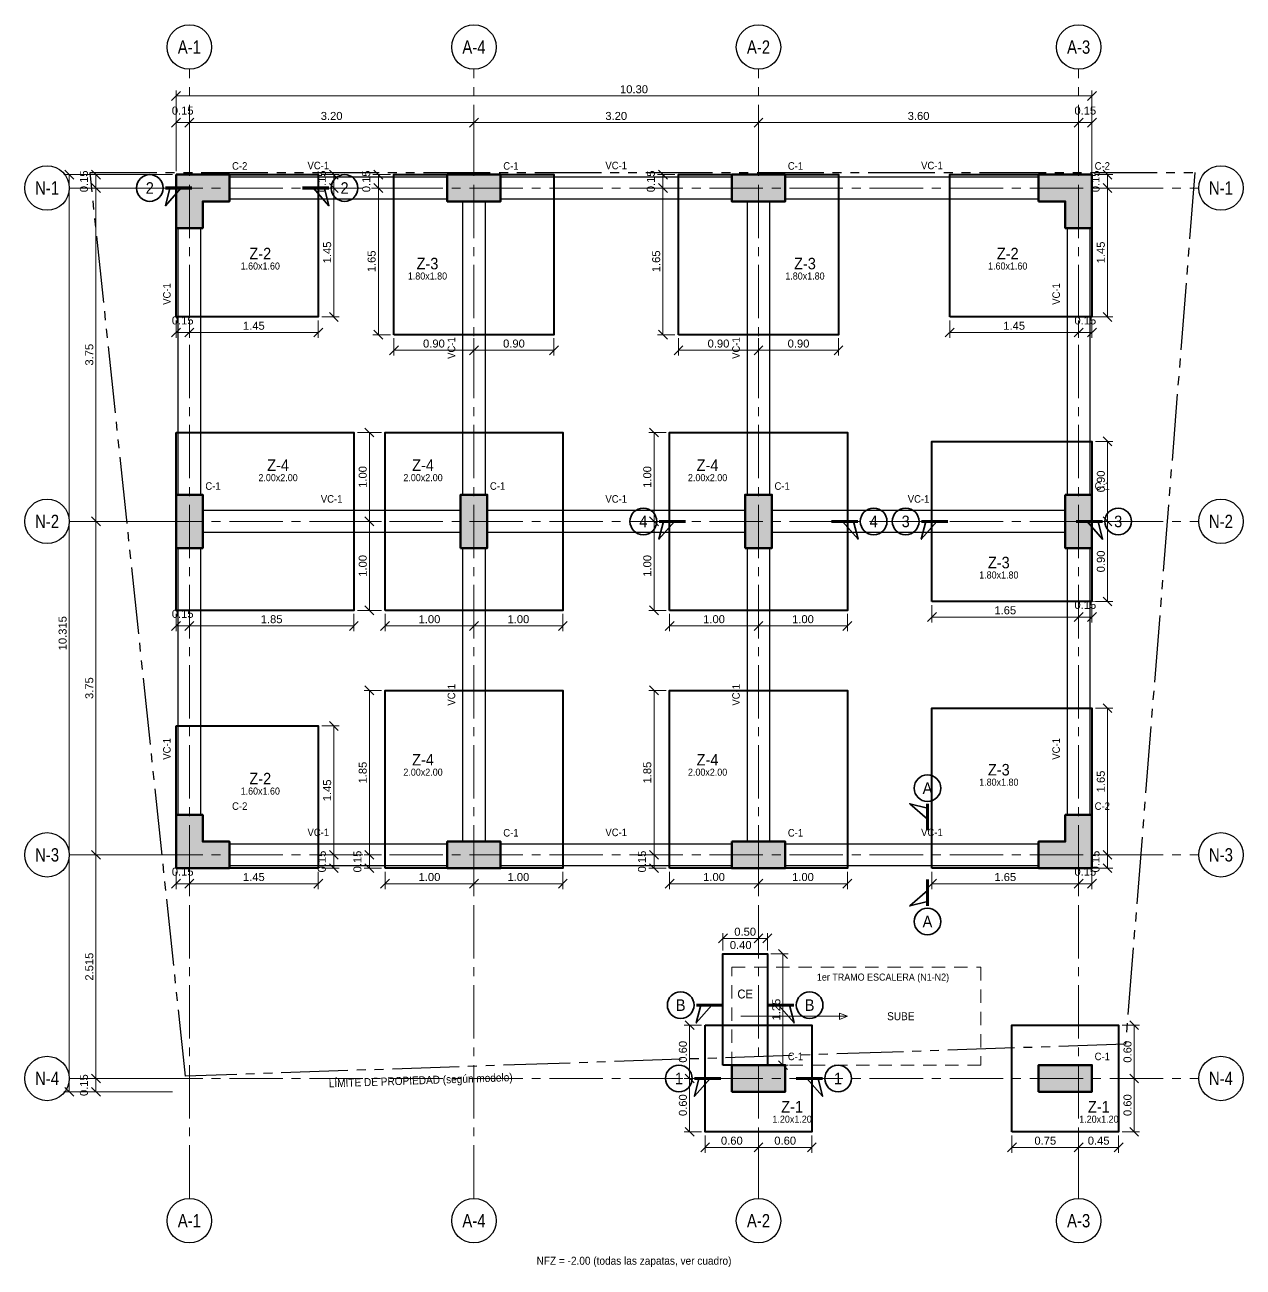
# Model space of a CAD drawing. Header units: metres. Extents: x -2 to 410, y -3 to 21.
# Drawn here: x -1.85 to 11.85, y -2.12 to 11.85 of the extents above; entities that cross this region are included whole.
import ezdxf
from ezdxf.enums import TextEntityAlignment as Align

# ---------------------------------------------------------------- set-up
doc = ezdxf.new("R2010")
doc.units = ezdxf.units.M
for name, pattern in [('EJE50', [0.875, 0.6, -0.1, 0.075, -0.1]), ('LIMITE50', [1.2, 0.75, -0.1, 0.075, -0.1, 0.075, -0.1]), ('OCULTA50', [0.225, 0.15, -0.075])]:
    doc.linetypes.add(name, pattern=pattern)
for name, color, linetype, lineweight in [('E-COLUMNA', 7, 'Continuous', 50), ('E-COLUMNA-ACH', 252, 'Continuous', 0), ('E-COTA', 7, 'Continuous', 13), ('E-EJES', 1, 'Continuous', 18), ('E-EJES-ID', 7, 'Continuous', 25), ('E-LIMITE', 94, 'Continuous', 25), ('E-OCULTO', 8, 'Continuous', 18), ('E-SECCION', 7, 'Continuous', 35), ('E-TEXTO', 7, 'Continuous', 18), ('E-TITULO', 7, 'Continuous', 35), ('E-VIGA', 7, 'Continuous', 30), ('E-ZAPATA', 7, 'Continuous', 40)]:
    doc.layers.add(name, color=color, linetype=linetype, lineweight=lineweight)
doc.styles.add('ARIAL', font='arial.ttf')
doc.dimstyles.new('COTA50', dxfattribs={"dimtxt": 0.09, "dimasz": 0.06, "dimexe": 0.06, "dimexo": 0.04, "dimgap": 0.03, "dimtad": 1, "dimzin": 0, "dimdsep": 46, "dimtxsty": 'ARIAL', "dimtsz": 0.05, "dimcen": 2.5, "dimclrd": 7, "dimclre": 7, "dimclrt": 7, "dimazin": 3, "dimtfac": 1, "dimtmove": 2, "dimatfit": 3, "dimlwd": 13, "dimlwe": 13})

msp = doc.modelspace()

# ---------------------------------------------------------------- hatches: boundary and pattern name
at = {"layer": 'E-COLUMNA-ACH'}
for points in [[(-0.15, 10.165), (0.45, 10.165), (0.45, 9.865), (0.15, 9.865), (0.15, 9.565), (-0.15, 9.565)], [(2.9, 10.165), (3.5, 10.165), (3.5, 9.865), (2.9, 9.865)], [(6.1, 10.165), (6.7, 10.165), (6.7, 9.865), (6.1, 9.865)], [(9.55, 9.865), (9.55, 10.165), (10.15, 10.165), (10.15, 9.565), (9.85, 9.565), (9.85, 9.865)], [(-0.15, 5.965), (-0.15, 6.565), (0.15, 6.565), (0.15, 5.965)], [(3.05, 5.965), (3.05, 6.565), (3.35, 6.565), (3.35, 5.965)], [(6.25, 5.965), (6.25, 6.565), (6.55, 6.565), (6.55, 5.965)], [(9.85, 6.565), (10.15, 6.565), (10.15, 5.965), (9.85, 5.965)], [(-0.15, 2.365), (-0.15, 2.965), (0.15, 2.965), (0.15, 2.665), (0.45, 2.665), (0.45, 2.365)], [(9.55, 2.365), (9.55, 2.665), (9.85, 2.665), (9.85, 2.965), (10.15, 2.965), (10.15, 2.365)], [(2.9, 2.365), (2.9, 2.665), (3.5, 2.665), (3.5, 2.365)], [(6.1, 2.665), (6.7, 2.665), (6.7, 2.365), (6.1, 2.365)], [(6.1, -0.15), (6.1, 0.15), (6.7, 0.15), (6.7, -0.15)], [(9.55, -0.15), (9.55, 0.15), (10.15, 0.15), (10.15, -0.15)]]:
    msp.add_hatch(color=256, dxfattribs=at).paths.add_polyline_path(points)

# ---------------------------------------------------------------- linework, layer by layer
at = {"layer": 'E-COLUMNA'}
for points in [[(-0.15, 10.165), (0.45, 10.165), (0.45, 9.865), (0.15, 9.865), (0.15, 9.565), (-0.15, 9.565)], [(2.9, 10.165), (3.5, 10.165), (3.5, 9.865), (2.9, 9.865)], [(6.1, 10.165), (6.7, 10.165), (6.7, 9.865), (6.1, 9.865)], [(9.55, 9.865), (9.55, 10.165), (10.15, 10.165), (10.15, 9.565), (9.85, 9.565), (9.85, 9.865)], [(-0.15, 5.965), (-0.15, 6.565), (0.15, 6.565), (0.15, 5.965)], [(3.05, 5.965), (3.05, 6.565), (3.35, 6.565), (3.35, 5.965)], [(6.25, 5.965), (6.25, 6.565), (6.55, 6.565), (6.55, 5.965)], [(9.85, 6.565), (10.15, 6.565), (10.15, 5.965), (9.85, 5.965)], [(-0.15, 2.365), (-0.15, 2.965), (0.15, 2.965), (0.15, 2.665), (0.45, 2.665), (0.45, 2.365)], [(9.55, 2.365), (9.55, 2.665), (9.85, 2.665), (9.85, 2.965), (10.15, 2.965), (10.15, 2.365)], [(2.9, 2.365), (2.9, 2.665), (3.5, 2.665), (3.5, 2.365)], [(6.1, 2.665), (6.7, 2.665), (6.7, 2.365), (6.1, 2.365)], [(6.1, -0.15), (6.1, 0.15), (6.7, 0.15), (6.7, -0.15)], [(9.55, -0.15), (9.55, 0.15), (10.15, 0.15), (10.15, -0.15)]]:
    msp.add_lwpolyline(points, close=True, dxfattribs=at)
at = {"layer": 'E-EJES', "linetype": 'EJE50'}
for p, q in [((0, -1.35), (0, 11.35)), ((3.2, -1.35), (3.2, 11.35)), ((6.4, -1.35), (6.4, 11.35)), ((10, -1.35), (10, 11.35)), ((-1.35, 10.015), (11.35, 10.015)), ((-1.35, 6.265), (11.35, 6.265)), ((-1.35, 2.515), (11.35, 2.515)), ((-1.35, 0), (11.35, 0))]:
    msp.add_line(p, q, dxfattribs=at)
at = {"layer": 'E-EJES-ID'}
for centre in [(0, 11.6), (3.2, 11.6), (6.4, 11.6), (10, 11.6), (-1.6, 10.015), (11.6, 10.015), (-1.6, 6.265), (11.6, 6.265), (-1.6, 2.515), (11.6, 2.515), (-1.6, 0), (11.6, 0), (0, -1.6), (3.2, -1.6), (6.4, -1.6), (10, -1.6)]:
    msp.add_circle(centre, 0.25, dxfattribs=at)
at = {"layer": 'E-LIMITE', "linetype": 'LIMITE50'}
for points in [[(-0.0441, 0.0267), (-1.1165, 10.19)], [(-1.1165, 10.19), (11.3075, 10.19)], [(11.3075, 10.19), (10.528, 0.3855)], [(10.528, 0.3855), (-0.0441, 0.0267)]]:
    msp.add_lwpolyline(points, dxfattribs=at)
at = {"layer": 'E-OCULTO', "linetype": 'OCULTA50'}
msp.add_lwpolyline([(6.1, 0.15), (6.1, 1.25), (8.9, 1.25), (8.9, 0.15)], close=True, dxfattribs=at)
at = {"layer": 'E-SECCION', "const_width": 0.035}
for points in [[(-0.27, 10.015), (0.03, 10.015)], [(1.57, 10.015), (1.27, 10.015)], [(5.28, 6.265), (5.58, 6.265)], [(7.52, 6.265), (7.22, 6.265)], [(8.23, 6.265), (8.53, 6.265)], [(10.27, 6.265), (9.97, 6.265)], [(8.3, 3.09), (8.3, 2.79)], [(8.3, 1.94), (8.3, 2.24)], [(5.7, 0.825), (6, 0.825)], [(6.8, 0.825), (6.5, 0.825)], [(5.68, 0), (5.98, 0)], [(7.12, 0), (6.82, 0)]]:
    msp.add_lwpolyline(points, dxfattribs=at)
at = {"layer": 'E-SECCION'}
for points in [[(-0.22, 10.015), (-0.27, 9.815), (-0.095, 10.015)], [(1.52, 10.015), (1.57, 9.815), (1.395, 10.015)], [(5.33, 6.265), (5.28, 6.065), (5.455, 6.265)], [(7.47, 6.265), (7.52, 6.065), (7.345, 6.265)], [(8.28, 6.265), (8.23, 6.065), (8.405, 6.265)], [(10.22, 6.265), (10.27, 6.065), (10.095, 6.265)], [(8.3, 3.04), (8.1, 3.09), (8.3, 2.915)], [(8.3, 1.99), (8.1, 1.94), (8.3, 2.115)], [(5.75, 0.825), (5.7, 0.625), (5.875, 0.825)], [(6.75, 0.825), (6.8, 0.625), (6.625, 0.825)], [(5.73, 0), (5.68, -0.2), (5.855, 0)], [(7.07, 0), (7.12, -0.2), (6.945, 0)]]:
    msp.add_lwpolyline(points, dxfattribs=at)
for centre in [(-0.445, 10.015), (1.745, 10.015), (5.105, 6.265), (7.695, 6.265), (8.055, 6.265), (10.445, 6.265), (8.3, 3.265), (8.3, 1.765), (5.525, 0.825), (6.975, 0.825), (5.505, 0), (7.295, 0)]:
    msp.add_circle(centre, 0.15, dxfattribs=at)
at = {"layer": 'E-TEXTO'}
msp.add_line((6.2, 0.7), (7.4, 0.7), dxfattribs=at)
msp.add_lwpolyline([(7.31, 0.735), (7.4, 0.7), (7.31, 0.665)], close=True, dxfattribs=at)
at = {"layer": 'E-VIGA'}
for points in [[(2.9, 10.14), (2.9, 9.89), (0.45, 9.89), (0.45, 10.14)], [(3.5, 10.14), (6.1, 10.14), (6.1, 9.89), (3.5, 9.89)], [(6.7, 10.14), (9.55, 10.14), (9.55, 9.89), (6.7, 9.89)], [(3.075, 9.865), (3.325, 9.865), (3.325, 6.565), (3.075, 6.565)], [(6.275, 9.865), (6.525, 9.865), (6.525, 6.565), (6.275, 6.565)], [(-0.125, 9.565), (0.125, 9.565), (0.125, 6.565), (-0.125, 6.565)], [(9.875, 9.565), (10.125, 9.565), (10.125, 6.565), (9.875, 6.565)], [(0.15, 6.39), (3.05, 6.39), (3.05, 6.14), (0.15, 6.14)], [(3.35, 6.39), (6.25, 6.39), (6.25, 6.14), (3.35, 6.14)], [(6.55, 6.39), (9.85, 6.39), (9.85, 6.14), (6.55, 6.14)], [(0.125, 5.965), (0.125, 2.965), (-0.125, 2.965), (-0.125, 5.965)], [(3.075, 5.965), (3.325, 5.965), (3.325, 2.665), (3.075, 2.665)], [(6.275, 5.965), (6.525, 5.965), (6.525, 2.665), (6.275, 2.665)], [(10.125, 5.965), (10.125, 2.965), (9.875, 2.965), (9.875, 5.965)], [(2.9, 2.64), (2.9, 2.39), (0.45, 2.39), (0.45, 2.64)], [(3.5, 2.64), (6.1, 2.64), (6.1, 2.39), (3.5, 2.39)], [(6.7, 2.64), (9.55, 2.64), (9.55, 2.39), (6.7, 2.39)]]:
    msp.add_lwpolyline(points, close=True, dxfattribs=at)
at = {"layer": 'E-ZAPATA'}
for points in [[(-0.15, 10.165), (1.45, 10.165), (1.45, 8.565), (-0.15, 8.565)], [(2.3, 8.365), (2.3, 10.165), (4.1, 10.165), (4.1, 8.365)], [(5.5, 8.365), (5.5, 10.165), (7.3, 10.165), (7.3, 8.365)], [(8.55, 8.565), (8.55, 10.165), (10.15, 10.165), (10.15, 8.565)], [(-0.15, 7.265), (1.85, 7.265), (1.85, 5.265), (-0.15, 5.265)], [(2.2, 5.265), (2.2, 7.265), (4.2, 7.265), (4.2, 5.265)], [(5.4, 5.265), (5.4, 7.265), (7.4, 7.265), (7.4, 5.265)], [(8.35, 5.365), (8.35, 7.165), (10.15, 7.165), (10.15, 5.365)], [(2.2, 2.365), (2.2, 4.365), (4.2, 4.365), (4.2, 2.365)], [(5.4, 2.365), (5.4, 4.365), (7.4, 4.365), (7.4, 2.365)], [(8.35, 2.365), (8.35, 4.165), (10.15, 4.165), (10.15, 2.365)], [(-0.15, 3.965), (1.45, 3.965), (1.45, 2.365), (-0.15, 2.365)], [(6, 0.15), (6, 1.4), (6.5, 1.4), (6.5, 0.15)], [(5.8, 0.6), (7, 0.6), (7, -0.6), (5.8, -0.6)], [(9.25, -0.6), (9.25, 0.6), (10.45, 0.6), (10.45, -0.6)]]:
    msp.add_lwpolyline(points, close=True, dxfattribs=at)

# ---------------------------------------------------------------- texts
at = {"layer": 'E-EJES-ID', "style": 'ARIAL', "width": 0.8}
for s, p in [('A-1', (0, 11.6)), ('A-4', (3.2, 11.6)), ('A-2', (6.4, 11.6)), ('A-3', (10, 11.6)), ('N-1', (-1.6, 10.015)), ('N-1', (11.6, 10.015)), ('N-2', (-1.6, 6.265)), ('N-2', (11.6, 6.265)), ('N-3', (-1.6, 2.515)), ('N-3', (11.6, 2.515)), ('N-4', (-1.6, 0)), ('N-4', (11.6, 0)), ('A-1', (0, -1.6)), ('A-4', (3.2, -1.6)), ('A-2', (6.4, -1.6)), ('A-3', (10, -1.6))]:
    msp.add_text(s, height=0.15, dxfattribs=at).set_placement(p, align=Align.MIDDLE_CENTER)
at = {"layer": 'E-SECCION', "style": 'ARIAL', "width": 0.9}
for s, p in [('2', (-0.445, 10.015)), ('2', (1.745, 10.015)), ('4', (5.105, 6.265)), ('4', (7.695, 6.265)), ('3', (8.055, 6.265)), ('3', (10.445, 6.265)), ('A', (8.3, 3.265)), ('A', (8.3, 1.765)), ('B', (5.525, 0.825)), ('B', (6.975, 0.825)), ('1', (5.505, 0)), ('1', (7.295, 0))]:
    msp.add_text(s, height=0.13, dxfattribs=at).set_placement(p, align=Align.MIDDLE_CENTER)
at = {"layer": 'E-TEXTO', "style": 'ARIAL', "width": 0.9}
for s, p in [('C-2', (0.48, 10.195)), ('C-1', (3.53, 10.195)), ('C-1', (6.73, 10.195)), ('C-2', (10.18, 10.195)), ('C-1', (0.18, 6.595)), ('C-1', (3.38, 6.595)), ('C-1', (6.58, 6.595)), ('C-1', (10.18, 6.595)), ('C-2', (0.48, 2.995)), ('C-2', (10.18, 2.995)), ('C-1', (3.53, 2.695)), ('C-1', (6.73, 2.695)), ('C-1', (6.73, 0.18)), ('C-1', (10.18, 0.18))]:
    msp.add_text(s, height=0.085, dxfattribs=at).set_placement(p, align=Align.BOTTOM_LEFT)
for p in [(1.45, 10.2), (4.8, 10.2), (8.35, 10.2), (1.6, 6.45), (4.8, 6.45), (8.2, 6.45), (1.45, 2.7), (4.8, 2.7), (8.35, 2.7)]:
    msp.add_text('VC-1', height=0.085, dxfattribs=at).set_placement(p, align=Align.BOTTOM_CENTER)
for s, height, p in [('1.60x1.60', 0.08, (0.7975, 9.1375)), ('1.60x1.60', 0.08, (9.2025, 9.1375)), ('1.80x1.80', 0.08, (2.6775, 9.025)), ('1.80x1.80', 0.08, (6.9225, 9.025)), ('2.00x2.00', 0.08, (0.9975, 6.7575)), ('2.00x2.00', 0.08, (2.6275, 6.7575)), ('2.00x2.00', 0.08, (5.8275, 6.7575)), ('1.80x1.80', 0.08, (9.1025, 5.6625)), ('2.00x2.00', 0.08, (2.6275, 3.445)), ('2.00x2.00', 0.08, (5.8275, 3.445)), ('1.80x1.80', 0.08, (9.1025, 3.3325)), ('1.60x1.60', 0.08, (0.7975, 3.2325)), ('1er TRAMO ESCALERA (N1-N2)', 0.08, (7.8, 1.14)), ('SUBE', 0.09, (8, 0.7)), ('1.20x1.20', 0.08, (6.7778, -0.4579)), ('1.20x1.20', 0.08, (10.2278, -0.4579)), ('NFZ = -2.00 (todas las zapatas, ver cuadro)', 0.09, (5, -2.05))]:
    msp.add_text(s, height=height, dxfattribs=at).set_placement(p, align=Align.MIDDLE_CENTER)
for p in [(-0.185, 8.8233), (9.815, 8.8233), (3.015, 8.215), (6.215, 8.215), (3.015, 4.315), (6.215, 4.315), (-0.185, 3.7066), (9.815, 3.7066)]:
    msp.add_text('VC-1', height=0.085, rotation=90, dxfattribs=at).set_placement(p, align=Align.BOTTOM_CENTER)
msp.add_text('LÍMITE DE PROPIEDAD (según modelo)', height=0.09, rotation=1.94389, dxfattribs=at).set_placement((2.6, 0.0249), align=Align.TOP_CENTER)
at = {"layer": 'E-TITULO', "style": 'ARIAL', "width": 0.9}
for s, height, p in [('Z-2', 0.13, (0.7975, 9.2775)), ('Z-3', 0.13, (2.6775, 9.165)), ('Z-3', 0.13, (6.9225, 9.165)), ('Z-2', 0.13, (9.2025, 9.2775)), ('Z-4', 0.13, (0.9975, 6.8975)), ('Z-4', 0.13, (2.6275, 6.8975)), ('Z-4', 0.13, (5.8275, 6.8975)), ('Z-3', 0.13, (9.1025, 5.8025)), ('Z-4', 0.13, (2.6275, 3.585)), ('Z-4', 0.13, (5.8275, 3.585)), ('Z-3', 0.13, (9.1025, 3.4725)), ('Z-2', 0.13, (0.7975, 3.3725)), ('CE', 0.1, (6.25, 0.95)), ('Z-1', 0.13, (6.7778, -0.3179)), ('Z-1', 0.13, (10.2278, -0.3179))]:
    msp.add_text(s, height=height, dxfattribs=at).set_placement(p, align=Align.MIDDLE_CENTER)

# ---------------------------------------------------------------- dimensions: what is measured, and where the dimension line sits
at = {"layer": 'E-COTA'}
for base, p1, p2 in [((-0.15, 11.05), (-0.15, 10.165), (10.15, 10.165)), ((-0.15, 10.75), (-0.15, 10.165), (0, 10.165)), ((10, 10.75), (10, 10.165), (10.15, 10.165)), ((0, 10.75), (0, 10.165), (3.2, 10.165)), ((3.2, 10.75), (3.2, 10.165), (6.4, 10.165)), ((6.4, 10.75), (6.4, 10.165), (10, 10.165)), ((-0.15, 8.39), (-0.15, 8.565), (0, 8.565)), ((0, 8.39), (0, 8.565), (1.45, 8.565)), ((8.55, 8.39), (8.55, 8.565), (10, 8.565)), ((10, 8.39), (10, 8.565), (10.15, 8.565)), ((2.3, 8.19), (2.3, 8.365), (3.2, 8.365)), ((3.2, 8.19), (3.2, 8.365), (4.1, 8.365)), ((5.5, 8.19), (5.5, 8.365), (6.4, 8.365)), ((6.4, 8.19), (6.4, 8.365), (7.3, 8.365)), ((8.35, 5.19), (8.35, 5.365), (10, 5.365)), ((10, 5.19), (10, 5.365), (10.15, 5.365)), ((-0.15, 5.09), (-0.15, 5.265), (0, 5.265)), ((0, 5.09), (0, 5.265), (1.85, 5.265)), ((2.2, 5.09), (2.2, 5.265), (3.2, 5.265)), ((3.2, 5.09), (3.2, 5.265), (4.2, 5.265)), ((5.4, 5.09), (5.4, 5.265), (6.4, 5.265)), ((6.4, 5.09), (6.4, 5.265), (7.4, 5.265)), ((-0.15, 2.19), (-0.15, 2.365), (0, 2.365)), ((10, 2.19), (10, 2.365), (10.15, 2.365)), ((0, 2.19), (0, 2.365), (1.45, 2.365)), ((2.2, 2.19), (2.2, 2.365), (3.2, 2.365)), ((3.2, 2.19), (3.2, 2.365), (4.2, 2.365)), ((5.4, 2.19), (5.4, 2.365), (6.4, 2.365)), ((6.4, 2.19), (6.4, 2.365), (7.4, 2.365)), ((8.35, 2.19), (8.35, 2.365), (10, 2.365)), ((6, 1.575), (6, 1.4), (6.5, 1.4)), ((6.4, 1.575), (6.4, 1.4), (6, 1.4)), ((5.8, -0.775), (5.8, -0.6), (6.4, -0.6)), ((6.4, -0.775), (6.4, -0.6), (7, -0.6)), ((9.25, -0.775), (9.25, -0.6), (10, -0.6)), ((10, -0.775), (10, -0.6), (10.45, -0.6))]:
    msp.add_linear_dim(base=base, p1=p1, p2=p2, dimstyle='COTA50', override={"dimdec": 2}, dxfattribs=at).render()
for base, p1, p2, override in [((-1.35, -0.15), (-0.15, -0.15), (-0.15, 10.165), {"dimdec": 3}), ((1.625, 10.015), (1.45, 10.015), (1.45, 10.165), {"dimdec": 2}), ((2.125, 10.015), (2.3, 10.015), (2.3, 10.165), {"dimdec": 2}), ((5.325, 10.015), (5.5, 10.015), (5.5, 10.165), {"dimdec": 2}), ((10.325, 10.015), (10.15, 10.015), (10.15, 10.165), {"dimdec": 2}), ((1.625, 8.565), (1.45, 8.565), (1.45, 10.015), {"dimdec": 2}), ((2.125, 8.365), (2.3, 8.365), (2.3, 10.015), {"dimdec": 2}), ((5.325, 8.365), (5.5, 8.365), (5.5, 10.015), {"dimdec": 2}), ((10.325, 8.565), (10.15, 8.565), (10.15, 10.015), {"dimdec": 2}), ((2.025, 6.265), (1.85, 6.265), (1.85, 7.265), {"dimdec": 2}), ((2.025, 6.265), (2.2, 6.265), (2.2, 7.265), {"dimdec": 2}), ((5.225, 6.265), (5.4, 6.265), (5.4, 7.265), {"dimdec": 2}), ((10.325, 6.265), (10.15, 6.265), (10.15, 7.165), {"dimdec": 2}), ((2.025, 5.265), (1.85, 5.265), (1.85, 6.265), {"dimdec": 2}), ((2.025, 5.265), (2.2, 5.265), (2.2, 6.265), {"dimdec": 2}), ((5.225, 5.265), (5.4, 5.265), (5.4, 6.265), {"dimdec": 2}), ((10.325, 5.365), (10.15, 5.365), (10.15, 6.265), {"dimdec": 2}), ((2.025, 2.515), (2.2, 2.515), (2.2, 4.365), {"dimdec": 2}), ((5.225, 2.515), (5.4, 2.515), (5.4, 4.365), {"dimdec": 2}), ((10.325, 2.515), (10.15, 2.515), (10.15, 4.165), {"dimdec": 2}), ((1.625, 2.515), (1.45, 2.515), (1.45, 3.965), {"dimdec": 2}), ((1.625, 2.365), (1.45, 2.365), (1.45, 2.515), {"dimdec": 2}), ((2.025, 2.365), (2.2, 2.365), (2.2, 2.515), {"dimdec": 2}), ((5.225, 2.365), (5.4, 2.365), (5.4, 2.515), {"dimdec": 2}), ((10.325, 2.365), (10.15, 2.365), (10.15, 2.515), {"dimdec": 2}), ((6.675, 0.15), (6.5, 0.15), (6.5, 1.4), {"dimdec": 2}), ((5.625, 0), (5.8, 0), (5.8, 0.6), {"dimdec": 2}), ((10.625, 0), (10.45, 0), (10.45, 0.6), {"dimdec": 2}), ((5.625, -0.6), (5.8, -0.6), (5.8, 0), {"dimdec": 2}), ((10.625, -0.6), (10.45, -0.6), (10.45, 0), {"dimdec": 2})]:
    msp.add_linear_dim(base=base, p1=p1, p2=p2, angle=90, dimstyle='COTA50', override=override, dxfattribs=at).render()
for base, p1, p2, text in [((-1.05, 10.015), (-0.15, 10.015), (-0.15, 10.165), '0.15'), ((-1.05, 6.265), (-0.15, 6.265), (-0.15, 10.015), '3.75'), ((-1.05, 2.515), (-0.15, 2.515), (-0.15, 6.265), '3.75'), ((-1.05, 0), (-0.15, 0), (-0.15, 2.515), '2.515'), ((-1.05, -0.15), (-0.15, -0.15), (-0.15, 0), '0.15')]:
    msp.add_linear_dim(base=base, p1=p1, p2=p2, angle=90, text=text, dimstyle='COTA50', override={"dimdec": 2}, dxfattribs=at).render()

doc.saveas('drawing.dxf')
